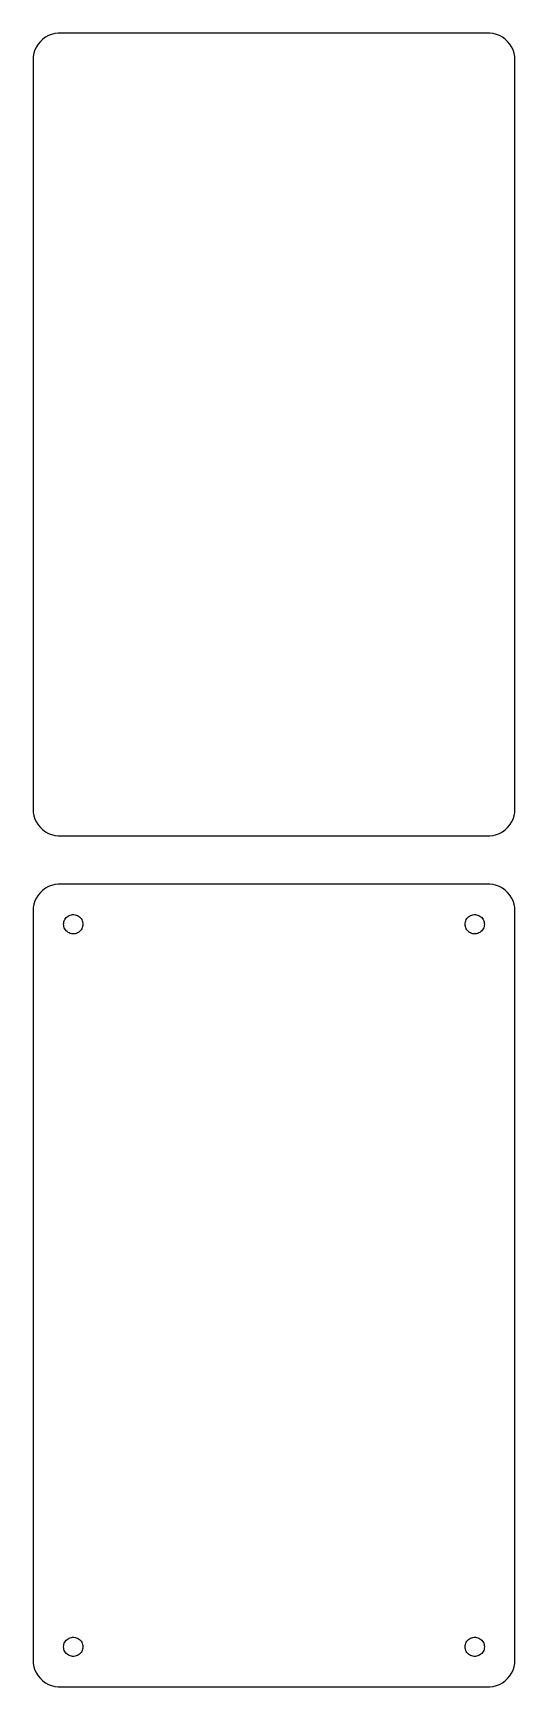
# Model space of a CAD drawing. Header units: metres. Extents: x -45 to 45, y 84 to 393.
import ezdxf

# ---------------------------------------------------------------- set-up
doc = ezdxf.new("R2010")
doc.units = ezdxf.units.M

msp = doc.modelspace()

# ---------------------------------------------------------------- linework, layer by layer
for p, q in [((-42.1289, 392.524), (-42.6791, 392.222)), ((-41.5451, 392.755), (-42.1289, 392.524)), ((-40.9369, 392.911), (-41.5451, 392.755)), ((-40.3139, 392.99), (-40.9369, 392.911)), ((40.3139, 392.99), (-40.3139, 392.99)), ((40.9369, 392.911), (40.3139, 392.99)), ((41.5451, 392.755), (40.9369, 392.911)), ((42.1289, 392.524), (41.5451, 392.755)), ((42.6791, 392.222), (42.1289, 392.524)), ((-44.6489, 389.841), (-44.8429, 389.243)), ((-44.3815, 390.409), (-44.6489, 389.841)), ((-44.0451, 390.939), (-44.3815, 390.409)), ((-43.6448, 391.423), (-44.0451, 390.939)), ((-43.1871, 391.853), (-43.6448, 391.423)), ((-42.6791, 392.222), (-43.1871, 391.853)), ((43.1871, 391.853), (42.6791, 392.222)), ((43.6448, 391.423), (43.1871, 391.853)), ((44.0451, 390.939), (43.6448, 391.423)), ((44.3815, 390.409), (44.0451, 390.939)), ((44.6489, 389.841), (44.3815, 390.409)), ((44.8429, 389.243), (44.6489, 389.841)), ((-44.9606, 388.627), (-45, 388)), ((-45, 388), (-45, 248)), ((-44.8429, 389.243), (-44.9606, 388.627)), ((44.9606, 388.627), (44.8429, 389.243)), ((45, 388), (44.9606, 388.627)), ((45, 248), (45, 388)), ((-45, 248), (-44.9606, 247.373)), ((-44.9606, 247.373), (-44.8429, 246.757)), ((44.8429, 246.757), (44.9606, 247.373)), ((44.9606, 247.373), (45, 248)), ((-44.8429, 246.757), (-44.6489, 246.159)), ((-44.6489, 246.159), (-44.3815, 245.591)), ((-44.3815, 245.591), (-44.0451, 245.061)), ((-44.0451, 245.061), (-43.6448, 244.577)), ((-43.6448, 244.577), (-43.1871, 244.147)), ((-43.1871, 244.147), (-42.6791, 243.778)), ((42.6791, 243.778), (43.1871, 244.147)), ((43.1871, 244.147), (43.6448, 244.577)), ((43.6448, 244.577), (44.0451, 245.061)), ((44.0451, 245.061), (44.3815, 245.591)), ((44.3815, 245.591), (44.6489, 246.159)), ((44.6489, 246.159), (44.8429, 246.757)), ((-42.6791, 243.778), (-42.1289, 243.476)), ((-42.1289, 243.476), (-41.5451, 243.245)), ((-41.5451, 243.245), (-40.9369, 243.089)), ((-40.9369, 243.089), (-40.3139, 243.01)), ((-40.3139, 243.01), (40.3139, 243.01)), ((40.3139, 243.01), (40.9369, 243.089)), ((40.9369, 243.089), (41.5451, 243.245)), ((41.5451, 243.245), (42.1289, 243.476)), ((42.1289, 243.476), (42.6791, 243.778)), ((-44.0451, 231.939), (-44.3815, 231.409)), ((-43.6448, 232.423), (-44.0451, 231.939)), ((-43.1871, 232.853), (-43.6448, 232.423)), ((-42.6791, 233.222), (-43.1871, 232.853)), ((-42.1289, 233.524), (-42.6791, 233.222)), ((-41.5451, 233.755), (-42.1289, 233.524)), ((-40.9369, 233.911), (-41.5451, 233.755)), ((-40.3139, 233.99), (-40.9369, 233.911)), ((40.3139, 233.99), (-40.3139, 233.99)), ((40.9369, 233.911), (40.3139, 233.99)), ((41.5451, 233.755), (40.9369, 233.911)), ((42.1289, 233.524), (41.5451, 233.755)), ((42.6791, 233.222), (42.1289, 233.524)), ((43.1871, 232.853), (42.6791, 233.222)), ((43.6448, 232.423), (43.1871, 232.853)), ((44.0451, 231.939), (43.6448, 232.423)), ((44.3815, 231.409), (44.0451, 231.939)), ((-44.9606, 229.627), (-45, 229)), ((-45, 229), (-45, 89)), ((-44.8429, 230.243), (-44.9606, 229.627)), ((-44.6489, 230.841), (-44.8429, 230.243)), ((-44.3815, 231.409), (-44.6489, 230.841)), ((44.6489, 230.841), (44.3815, 231.409)), ((44.8429, 230.243), (44.6489, 230.841)), ((44.9606, 229.627), (44.8429, 230.243)), ((45, 229), (44.9606, 229.627)), ((45, 89), (45, 229)), ((-39.3, 226.5), (-39.2858, 226.726)), ((-39.2858, 226.274), (-39.3, 226.5)), ((-39.2858, 226.726), (-39.2434, 226.948)), ((-39.2434, 226.052), (-39.2858, 226.274)), ((-39.2434, 226.948), (-39.1736, 227.163)), ((-39.1736, 225.837), (-39.2434, 226.052)), ((-39.1736, 227.163), (-39.0773, 227.367)), ((-39.0773, 225.633), (-39.1736, 225.837)), ((-39.0773, 227.367), (-38.9562, 227.558)), ((-38.9562, 225.442), (-39.0773, 225.633)), ((-38.9562, 227.558), (-38.8121, 227.732)), ((-38.8121, 227.732), (-38.6474, 227.887)), ((-38.6474, 227.887), (-38.4645, 228.02)), ((-38.4645, 228.02), (-38.2664, 228.129)), ((-38.2664, 228.129), (-38.0562, 228.212)), ((-38.0562, 228.212), (-37.8373, 228.268)), ((-37.8373, 228.268), (-37.613, 228.296)), ((-37.613, 228.296), (-37.387, 228.296)), ((-37.387, 228.296), (-37.1627, 228.268)), ((-37.1627, 228.268), (-36.9438, 228.212)), ((-36.9438, 228.212), (-36.7336, 228.129)), ((-36.7336, 228.129), (-36.5355, 228.02)), ((-36.5355, 228.02), (-36.3526, 227.887)), ((-36.3526, 227.887), (-36.1879, 227.732)), ((-36.1879, 227.732), (-36.0438, 227.558)), ((-36.0438, 227.558), (-35.9226, 227.367)), ((-35.9226, 225.633), (-36.0438, 225.442)), ((-35.9226, 227.367), (-35.8264, 227.163)), ((-35.8264, 225.837), (-35.9226, 225.633)), ((-35.8264, 227.163), (-35.7565, 226.948)), ((-35.7565, 226.052), (-35.8264, 225.837)), ((-35.7565, 226.948), (-35.7142, 226.726)), ((-35.7142, 226.274), (-35.7565, 226.052)), ((-35.7142, 226.726), (-35.7, 226.5)), ((-35.7, 226.5), (-35.7142, 226.274)), ((35.7, 226.5), (35.7142, 226.726)), ((35.7142, 226.274), (35.7, 226.5)), ((35.7142, 226.726), (35.7565, 226.948)), ((35.7565, 226.052), (35.7142, 226.274)), ((35.7565, 226.948), (35.8264, 227.163)), ((35.8264, 225.837), (35.7565, 226.052)), ((35.8264, 227.163), (35.9226, 227.367)), ((35.9226, 225.633), (35.8264, 225.837)), ((35.9226, 227.367), (36.0438, 227.558)), ((36.0438, 225.442), (35.9226, 225.633)), ((36.0438, 227.558), (36.1879, 227.732)), ((36.1879, 227.732), (36.3526, 227.887)), ((36.3526, 227.887), (36.5355, 228.02)), ((36.5355, 228.02), (36.7336, 228.129)), ((36.7336, 228.129), (36.9438, 228.212)), ((36.9438, 228.212), (37.1627, 228.268)), ((37.1627, 228.268), (37.387, 228.296)), ((37.387, 228.296), (37.613, 228.296)), ((37.613, 228.296), (37.8373, 228.268)), ((37.8373, 228.268), (38.0562, 228.212)), ((38.0562, 228.212), (38.2664, 228.129)), ((38.2664, 228.129), (38.4645, 228.02)), ((38.4645, 228.02), (38.6474, 227.887)), ((38.6474, 227.887), (38.8121, 227.732)), ((38.8121, 227.732), (38.9562, 227.558)), ((38.9562, 227.558), (39.0773, 227.367)), ((39.0773, 225.633), (38.9562, 225.442)), ((39.0773, 227.367), (39.1736, 227.163)), ((39.1736, 225.837), (39.0773, 225.633)), ((39.1736, 227.163), (39.2434, 226.948)), ((39.2434, 226.052), (39.1736, 225.837)), ((39.2434, 226.948), (39.2858, 226.726)), ((39.2858, 226.274), (39.2434, 226.052)), ((39.2858, 226.726), (39.3, 226.5)), ((39.3, 226.5), (39.2858, 226.274)), ((-38.8121, 225.268), (-38.9562, 225.442)), ((-38.6474, 225.113), (-38.8121, 225.268)), ((-38.4645, 224.98), (-38.6474, 225.113)), ((-38.2664, 224.871), (-38.4645, 224.98)), ((-38.0562, 224.788), (-38.2664, 224.871)), ((-37.8373, 224.732), (-38.0562, 224.788)), ((-37.613, 224.704), (-37.8373, 224.732)), ((-37.387, 224.704), (-37.613, 224.704)), ((-37.1627, 224.732), (-37.387, 224.704)), ((-36.9438, 224.788), (-37.1627, 224.732)), ((-36.7336, 224.871), (-36.9438, 224.788)), ((-36.5355, 224.98), (-36.7336, 224.871)), ((-36.3526, 225.113), (-36.5355, 224.98)), ((-36.1879, 225.268), (-36.3526, 225.113)), ((-36.0438, 225.442), (-36.1879, 225.268)), ((36.1879, 225.268), (36.0438, 225.442)), ((36.3526, 225.113), (36.1879, 225.268)), ((36.5355, 224.98), (36.3526, 225.113)), ((36.7336, 224.871), (36.5355, 224.98)), ((36.9438, 224.788), (36.7336, 224.871)), ((37.1627, 224.732), (36.9438, 224.788)), ((37.387, 224.704), (37.1627, 224.732)), ((37.613, 224.704), (37.387, 224.704)), ((37.8373, 224.732), (37.613, 224.704)), ((38.0562, 224.788), (37.8373, 224.732)), ((38.2664, 224.871), (38.0562, 224.788)), ((38.4645, 224.98), (38.2664, 224.871)), ((38.6474, 225.113), (38.4645, 224.98)), ((38.8121, 225.268), (38.6474, 225.113)), ((38.9562, 225.442), (38.8121, 225.268)), ((-38.9562, 92.558), (-38.8121, 92.7322)), ((-38.8121, 92.7322), (-38.6474, 92.8869)), ((-38.6474, 92.8869), (-38.4645, 93.0198)), ((-38.4645, 93.0198), (-38.2664, 93.1287)), ((-38.2664, 93.1287), (-38.0562, 93.2119)), ((-38.0562, 93.2119), (-37.8373, 93.2681)), ((-37.8373, 93.2681), (-37.613, 93.2964)), ((-37.613, 93.2964), (-37.387, 93.2964)), ((-37.387, 93.2964), (-37.1627, 93.2681)), ((-37.1627, 93.2681), (-36.9438, 93.2119)), ((-36.9438, 93.2119), (-36.7336, 93.1287)), ((-36.7336, 93.1287), (-36.5355, 93.0198)), ((-36.5355, 93.0198), (-36.3526, 92.8869)), ((-36.3526, 92.8869), (-36.1879, 92.7322)), ((-36.1879, 92.7322), (-36.0438, 92.558)), ((36.0438, 92.558), (36.1879, 92.7322)), ((36.1879, 92.7322), (36.3526, 92.8869)), ((36.3526, 92.8869), (36.5355, 93.0198)), ((36.5355, 93.0198), (36.7336, 93.1287)), ((36.7336, 93.1287), (36.9438, 93.2119)), ((36.9438, 93.2119), (37.1627, 93.2681)), ((37.1627, 93.2681), (37.387, 93.2964)), ((37.387, 93.2964), (37.613, 93.2964)), ((37.613, 93.2964), (37.8373, 93.2681)), ((37.8373, 93.2681), (38.0562, 93.2119)), ((38.0562, 93.2119), (38.2664, 93.1287)), ((38.2664, 93.1287), (38.4645, 93.0198)), ((38.4645, 93.0198), (38.6474, 92.8869)), ((38.6474, 92.8869), (38.8121, 92.7322)), ((38.8121, 92.7322), (38.9562, 92.558)), ((-39.3, 91.5), (-39.2858, 91.7256)), ((-39.2858, 91.2744), (-39.3, 91.5)), ((-39.2858, 91.7256), (-39.2434, 91.9476)), ((-39.2434, 91.0524), (-39.2858, 91.2744)), ((-39.2434, 91.9476), (-39.1736, 92.1626)), ((-39.1736, 90.8374), (-39.2434, 91.0524)), ((-39.1736, 92.1626), (-39.0773, 92.3672)), ((-39.0773, 90.6328), (-39.1736, 90.8374)), ((-39.0773, 92.3672), (-38.9562, 92.558)), ((-38.9562, 90.442), (-39.0773, 90.6328)), ((-38.8121, 90.2678), (-38.9562, 90.442)), ((-38.6474, 90.1131), (-38.8121, 90.2678)), ((-38.4645, 89.9802), (-38.6474, 90.1131)), ((-38.2664, 89.8713), (-38.4645, 89.9802)), ((-38.0562, 89.7881), (-38.2664, 89.8713)), ((-37.8373, 89.7319), (-38.0562, 89.7881)), ((-37.613, 89.7036), (-37.8373, 89.7319)), ((-37.387, 89.7036), (-37.613, 89.7036)), ((-37.1627, 89.7319), (-37.387, 89.7036)), ((-36.9438, 89.7881), (-37.1627, 89.7319)), ((-36.7336, 89.8713), (-36.9438, 89.7881)), ((-36.5355, 89.9802), (-36.7336, 89.8713)), ((-36.3526, 90.1131), (-36.5355, 89.9802)), ((-36.1879, 90.2678), (-36.3526, 90.1131)), ((-36.0438, 90.442), (-36.1879, 90.2678)), ((-36.0438, 92.558), (-35.9226, 92.3672)), ((-35.9226, 90.6328), (-36.0438, 90.442)), ((-35.9226, 92.3672), (-35.8264, 92.1626)), ((-35.8264, 90.8374), (-35.9226, 90.6328)), ((-35.8264, 92.1626), (-35.7565, 91.9476)), ((-35.7565, 91.0524), (-35.8264, 90.8374)), ((-35.7565, 91.9476), (-35.7142, 91.7256)), ((-35.7142, 91.2744), (-35.7565, 91.0524)), ((-35.7142, 91.7256), (-35.7, 91.5)), ((-35.7, 91.5), (-35.7142, 91.2744)), ((35.7, 91.5), (35.7142, 91.7256)), ((35.7142, 91.2744), (35.7, 91.5)), ((35.7142, 91.7256), (35.7565, 91.9476)), ((35.7565, 91.0524), (35.7142, 91.2744)), ((35.7565, 91.9476), (35.8264, 92.1626)), ((35.8264, 90.8374), (35.7565, 91.0524)), ((35.8264, 92.1626), (35.9226, 92.3672)), ((35.9226, 90.6328), (35.8264, 90.8374)), ((35.9226, 92.3672), (36.0438, 92.558)), ((36.0438, 90.442), (35.9226, 90.6328)), ((36.1879, 90.2678), (36.0438, 90.442)), ((36.3526, 90.1131), (36.1879, 90.2678)), ((36.5355, 89.9802), (36.3526, 90.1131)), ((36.7336, 89.8713), (36.5355, 89.9802)), ((36.9438, 89.7881), (36.7336, 89.8713)), ((37.1627, 89.7319), (36.9438, 89.7881)), ((37.387, 89.7036), (37.1627, 89.7319)), ((37.613, 89.7036), (37.387, 89.7036)), ((37.8373, 89.7319), (37.613, 89.7036)), ((38.0562, 89.7881), (37.8373, 89.7319)), ((38.2664, 89.8713), (38.0562, 89.7881)), ((38.4645, 89.9802), (38.2664, 89.8713)), ((38.6474, 90.1131), (38.4645, 89.9802)), ((38.8121, 90.2678), (38.6474, 90.1131)), ((38.9562, 90.442), (38.8121, 90.2678)), ((38.9562, 92.558), (39.0773, 92.3672)), ((39.0773, 90.6328), (38.9562, 90.442)), ((39.0773, 92.3672), (39.1736, 92.1626)), ((39.1736, 90.8374), (39.0773, 90.6328)), ((39.1736, 92.1626), (39.2434, 91.9476)), ((39.2434, 91.0524), (39.1736, 90.8374)), ((39.2434, 91.9476), (39.2858, 91.7256)), ((39.2858, 91.2744), (39.2434, 91.0524)), ((39.2858, 91.7256), (39.3, 91.5)), ((39.3, 91.5), (39.2858, 91.2744)), ((-45, 89), (-44.9606, 88.3733)), ((-44.9606, 88.3733), (-44.8429, 87.7566)), ((-44.8429, 87.7566), (-44.6489, 87.1594)), ((-44.6489, 87.1594), (-44.3815, 86.5912)), ((-44.3815, 86.5912), (-44.0451, 86.0611)), ((44.0451, 86.0611), (44.3815, 86.5912)), ((44.3815, 86.5912), (44.6489, 87.1594)), ((44.6489, 87.1594), (44.8429, 87.7566)), ((44.8429, 87.7566), (44.9606, 88.3733)), ((44.9606, 88.3733), (45, 89)), ((-44.0451, 86.0611), (-43.6448, 85.5773)), ((-43.6448, 85.5773), (-43.1871, 85.1474)), ((-43.1871, 85.1474), (-42.6791, 84.7784)), ((-42.6791, 84.7784), (-42.1289, 84.4759)), ((-42.1289, 84.4759), (-41.5451, 84.2447)), ((-41.5451, 84.2447), (-40.9369, 84.0886)), ((-40.9369, 84.0886), (-40.3139, 84.0099)), ((-40.3139, 84.0099), (40.3139, 84.0099)), ((40.3139, 84.0099), (40.9369, 84.0886)), ((40.9369, 84.0886), (41.5451, 84.2447)), ((41.5451, 84.2447), (42.1289, 84.4759)), ((42.1289, 84.4759), (42.6791, 84.7784)), ((42.6791, 84.7784), (43.1871, 85.1474)), ((43.1871, 85.1474), (43.6448, 85.5773)), ((43.6448, 85.5773), (44.0451, 86.0611))]:
    msp.add_line(p, q)

doc.saveas('drawing.dxf')
